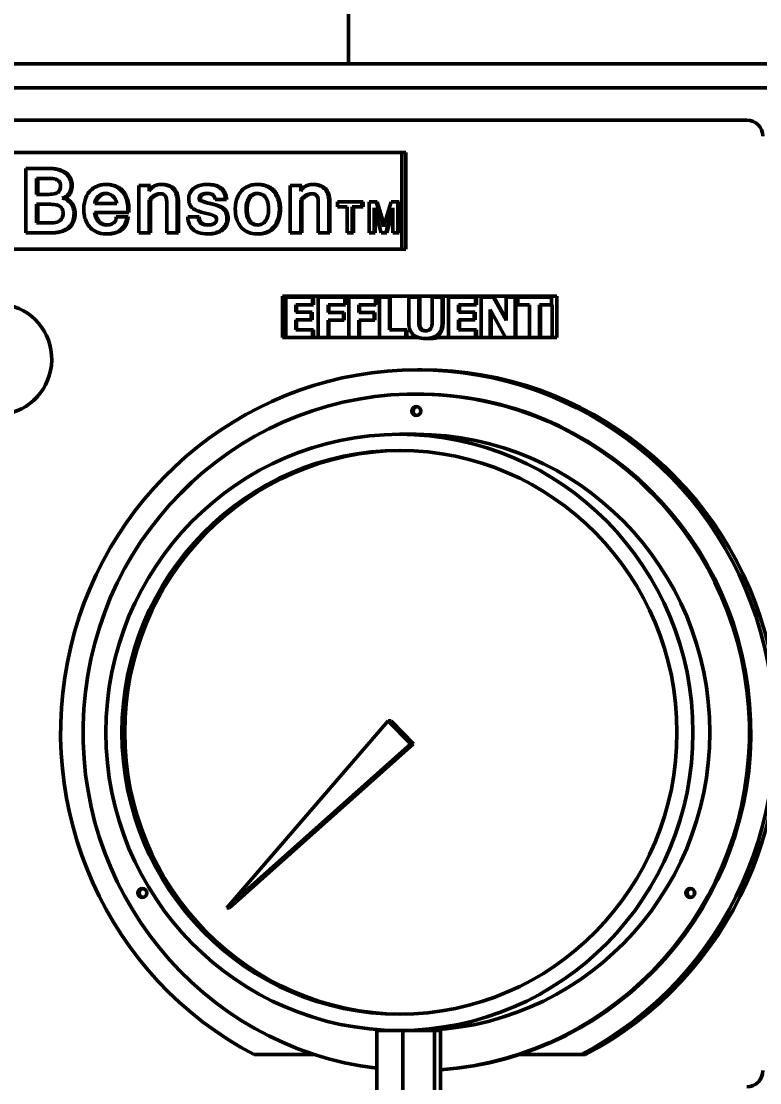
# Model space of a CAD drawing. Header units: inches. Extents: x 15 to 402, y 6 to 258.
# Drawn here: x 305.6 to 311.33, y 105.71 to 113.95 of the extents above; entities that cross this region are included whole.
import ezdxf

# ---------------------------------------------------------------- set-up
doc = ezdxf.new("R2010")
doc.units = ezdxf.units.IN
doc.header["$LTSCALE"] = 12
doc.header["$MEASUREMENT"] = 0
doc.layers.add('Dimension (ANSI)', color=7, linetype='Continuous', lineweight=25)
doc.layers.add('Visible (ANSI)', color=7, linetype='Continuous', lineweight=50)
doc.styles.add('MEMCOR Medium', font='arial.ttf')
doc.dimstyles.new('Default (ANSI)', dxfattribs={"dimscale": 12, "dimtxt": 0.15, "dimasz": 0.098425, "dimexe": 0.125, "dimexo": 0.0625, "dimgap": 0.031496, "dimtad": 0, "dimtih": 1, "dimtoh": 1, "dimdec": 4, "dimrnd": 1e-08, "dimzin": 3, "dimdsep": 46, "dimlunit": 5, "dimtxsty": 'MEMCOR Medium', "dimcen": 0.09, "dimdle": 0.393701, "dimclrd": 256, "dimclre": 256, "dimclrt": 256, "dimadec": 0, "dimazin": 1, "dimtfac": 0.8, "dimtofl": 0, "dimtmove": 0, "dimatfit": 3, "dimfxl": 1, "dimfrac": 1, "dimtolj": 1, "dimtzin": 4, "dimlwd": -1, "dimlwe": -1, "dimarcsym": 0})

# ---------------------------------------------------------------- blocks, each defined once
blk = doc.blocks.new('*D18')
at = {"layer": 'Defpoints', "color": 0, "transparency": 16777216}
for p in [(307.6433, 129.8716), (248.7481, 46.3368), (295.8006, 46.3368)]:
    blk.add_point(p, dxfattribs=at)
at = {"layer": 'Dimension (ANSI)', "transparency": 16777216}
for p, q in [((306.8933, 129.8716), (247.2481, 129.8716)), ((248.7481, 128.6905), (248.7481, 102.7928)), ((248.7481, 47.5179), (248.7481, 90.4701)), ((295.0506, 46.3368), (247.2481, 46.3368))]:
    blk.add_line(p, q, dxfattribs=at)
for points in [[(248.5512, 128.6905), (248.9449, 128.6905), (248.7481, 129.8716)], [(248.5512, 47.5179), (248.9449, 47.5179), (248.7481, 46.3368)]]:
    blk.add_solid(points, dxfattribs=at)
at = {"layer": 'Dimension (ANSI)', "transparency": 16777216, "char_height": 1.8, "attachment_point": 5, "style": 'MEMCOR Medium'}
for s, insert in [('\\A1; \\fArial|b0|i0;83{\\H0.8x;\\S9#16;} in', (248.7481, 98.4958)), ('\\A1;[2121.8 mm]{\\P\\fArial|b0|i0;SHIPPING HEIGHT\\P\\fArial|b0|i0;REF.}', (248.7481, 92.3345))]:
    blk.add_mtext(s, dxfattribs=dict(at, insert=insert))

msp = doc.modelspace()

# ---------------------------------------------------------------- linework, layer by layer
at = {"layer": 'Visible (ANSI)'}
for p, q in [((308.14327, 115.61576), (308.14327, 113.61576)), ((308.14327, 113.61576), (308.14327, 115.61576)), ((311.78542, 113.61576), (299.17988, 113.61576)), ((298.76994, 113.42826), (312.06484, 113.42826)), ((299.60087, 113.17823), (311.23391, 113.17823)), ((302.27831, 112.92823), (308.55646, 112.92823)), ((308.55646, 112.92823), (308.55646, 112.17823)), ((308.58902, 112.92823), (308.55646, 112.92823)), ((308.58902, 112.92823), (308.58902, 112.17823)), ((305.64, 112.80323), (305.64, 112.30323)), ((305.81792, 112.80323), (305.64, 112.80323)), ((305.82661, 112.80323), (305.81792, 112.80323)), ((305.72323, 112.72631), (305.81194, 112.72631)), ((305.72323, 112.60232), (305.72323, 112.72631)), ((305.73191, 112.72631), (305.73191, 112.60232)), ((306.26896, 112.67873), (306.26028, 112.67873)), ((306.69736, 112.67873), (306.68867, 112.67873)), ((307.05, 112.67873), (307.04132, 112.67873)), ((307.44451, 112.67873), (307.43583, 112.67873)), ((307.87291, 112.67873), (307.86422, 112.67873)), ((305.81742, 112.60232), (305.72323, 112.60232)), ((306.59697, 112.67064), (306.51573, 112.67064)), ((306.51573, 112.67064), (306.51573, 112.30323)), ((306.59697, 112.62661), (306.59697, 112.67064)), ((306.60565, 112.67064), (306.59697, 112.67064)), ((306.60565, 112.67064), (306.60565, 112.63962)), ((307.77252, 112.67064), (307.69128, 112.67064)), ((307.69128, 112.67064), (307.69128, 112.30323)), ((307.7812, 112.67064), (307.77252, 112.67064)), ((307.77252, 112.62661), (307.77252, 112.67064)), ((307.7812, 112.67064), (307.7812, 112.63962)), ((305.72323, 112.5259), (305.81792, 112.5259)), ((305.72323, 112.38015), (305.72323, 112.5259)), ((305.73191, 112.5259), (305.73191, 112.38015)), ((305.9326, 112.57197), (305.92392, 112.57197)), ((306.3465, 112.53096), (306.17406, 112.53096)), ((306.59697, 112.30323), (306.59697, 112.5588)), ((306.60565, 112.5588), (306.59697, 112.5588)), ((306.60565, 112.5588), (306.60565, 112.30323)), ((306.73303, 112.53754), (306.73303, 112.30323)), ((306.81477, 112.30323), (306.81477, 112.54007)), ((306.82345, 112.54007), (306.82345, 112.30323)), ((307.1081, 112.56133), (307.18834, 112.56133)), ((307.19702, 112.56133), (307.18834, 112.56133)), ((307.7812, 112.5588), (307.77252, 112.5588)), ((307.77252, 112.30323), (307.77252, 112.5588)), ((307.7812, 112.5588), (307.7812, 112.30323)), ((307.90858, 112.53754), (307.90858, 112.30323)), ((307.99031, 112.30323), (307.99031, 112.54007)), ((307.999, 112.54007), (307.999, 112.30323)), ((308.24755, 112.54323), (308.05784, 112.54323)), ((308.05784, 112.54323), (308.05784, 112.50631)), ((308.25623, 112.54323), (308.24755, 112.54323)), ((308.24755, 112.50631), (308.24755, 112.54323)), ((308.25623, 112.54323), (308.25623, 112.50631)), ((308.35688, 112.54323), (308.30329, 112.54323)), ((308.30329, 112.54323), (308.30329, 112.30323)), ((308.36556, 112.54323), (308.35688, 112.54323)), ((308.41453, 112.35133), (308.35688, 112.54323)), ((308.36556, 112.54323), (308.41891, 112.36566)), ((308.47314, 112.54323), (308.41453, 112.35133)), ((308.52649, 112.54323), (308.47314, 112.54323)), ((308.53517, 112.54323), (308.52649, 112.54323)), ((308.52649, 112.30323), (308.52649, 112.54323)), ((308.53517, 112.54323), (308.53517, 112.30323)), ((306.17306, 112.46163), (306.43122, 112.46163)), ((306.42474, 112.42772), (306.34151, 112.42772)), ((306.43343, 112.42772), (306.42474, 112.42772)), ((306.43122, 112.46163), (306.43122, 112.48643)), ((306.4399, 112.46163), (306.43122, 112.46163)), ((306.4399, 112.48643), (306.4399, 112.46163)), ((306.97653, 112.42772), (306.89529, 112.42772)), ((306.98521, 112.42772), (306.97653, 112.42772)), ((308.05784, 112.50631), (308.13248, 112.50631)), ((308.13248, 112.50631), (308.13248, 112.30323)), ((308.17243, 112.50631), (308.24755, 112.50631)), ((308.17243, 112.30323), (308.17243, 112.50631)), ((308.18111, 112.50631), (308.18111, 112.30323)), ((308.25623, 112.50631), (308.24755, 112.50631)), ((308.34157, 112.49902), (308.39755, 112.30323)), ((308.34157, 112.30323), (308.34157, 112.49902)), ((308.35025, 112.46865), (308.35025, 112.30323)), ((308.43176, 112.30323), (308.48797, 112.49902)), ((308.48797, 112.46878), (308.44044, 112.30323)), ((308.48797, 112.49902), (308.48797, 112.30323)), ((305.82689, 112.38015), (305.72323, 112.38015)), ((305.64, 112.30323), (305.82689, 112.30323)), ((305.83558, 112.30323), (305.82689, 112.30323)), ((306.27494, 112.29513), (306.26626, 112.29513)), ((306.51573, 112.30323), (306.59697, 112.30323)), ((306.60565, 112.30323), (306.59697, 112.30323)), ((306.73303, 112.30323), (306.81477, 112.30323)), ((306.82345, 112.30323), (306.81477, 112.30323)), ((307.06096, 112.29513), (307.05228, 112.29513)), ((307.44451, 112.29513), (307.43583, 112.29513)), ((307.69128, 112.30323), (307.77252, 112.30323)), ((307.7812, 112.30323), (307.77252, 112.30323)), ((307.90858, 112.30323), (307.99031, 112.30323)), ((307.999, 112.30323), (307.99031, 112.30323)), ((308.13248, 112.30323), (308.17243, 112.30323)), ((308.18111, 112.30323), (308.17243, 112.30323)), ((308.30329, 112.30323), (308.34157, 112.30323)), ((308.35025, 112.30323), (308.34157, 112.30323)), ((308.39755, 112.30323), (308.43176, 112.30323)), ((308.44044, 112.30323), (308.43176, 112.30323)), ((308.48797, 112.30323), (308.52649, 112.30323)), ((308.53517, 112.30323), (308.52649, 112.30323)), ((308.55646, 112.17823), (303.32499, 112.17823)), ((308.58902, 112.17823), (308.55646, 112.17823)), ((307.631, 111.81323), (309.72372, 111.81323)), ((307.631, 111.49073), (307.631, 111.81323)), ((307.86479, 111.80373), (307.65646, 111.80373)), ((307.65646, 111.80373), (307.65646, 111.49073)), ((307.8713, 111.80373), (307.86479, 111.80373)), ((307.86479, 111.74412), (307.86479, 111.80373)), ((307.8713, 111.74412), (307.8713, 111.80373)), ((308.11447, 111.80373), (307.90814, 111.80373)), ((307.90814, 111.80373), (307.90814, 111.49073)), ((308.12098, 111.80373), (308.11447, 111.80373)), ((308.11447, 111.74412), (308.11447, 111.80373)), ((308.12098, 111.74412), (308.12098, 111.80373)), ((308.35166, 111.80373), (308.14533, 111.80373)), ((308.14533, 111.80373), (308.14533, 111.49073)), ((308.35817, 111.80373), (308.35166, 111.80373)), ((308.35166, 111.74412), (308.35166, 111.80373)), ((308.35817, 111.74412), (308.35817, 111.80373)), ((308.45995, 111.80373), (308.38252, 111.80373)), ((308.38252, 111.80373), (308.38252, 111.49073)), ((308.46647, 111.80373), (308.45995, 111.80373)), ((308.45995, 111.55034), (308.45995, 111.80373)), ((308.46647, 111.55034), (308.46647, 111.80373)), ((308.6889, 111.80373), (308.61146, 111.80373)), ((308.61146, 111.80373), (308.61146, 111.60386)), ((308.69541, 111.80373), (308.6889, 111.80373)), ((308.6889, 111.60842), (308.6889, 111.80373)), ((308.69541, 111.60842), (308.69541, 111.80373)), ((308.86975, 111.80373), (308.79231, 111.80373)), ((308.79231, 111.80373), (308.79231, 111.60842)), ((308.86975, 111.60411), (308.86975, 111.80373)), ((308.87626, 111.80373), (308.86975, 111.80373)), ((308.87626, 111.60411), (308.87626, 111.80373)), ((309.12842, 111.80373), (308.92009, 111.80373)), ((308.92009, 111.80373), (308.92009, 111.49073)), ((309.13493, 111.80373), (309.12842, 111.80373)), ((309.12842, 111.74412), (309.12842, 111.80373)), ((309.13493, 111.74412), (309.13493, 111.80373)), ((309.26669, 111.80373), (309.17177, 111.80373)), ((309.17177, 111.80373), (309.17177, 111.49073)), ((309.27321, 111.80373), (309.26669, 111.80373)), ((309.36511, 111.6244), (309.26669, 111.80373)), ((309.36511, 111.63627), (309.27321, 111.80373)), ((309.4358, 111.80373), (309.36511, 111.80373)), ((309.36511, 111.80373), (309.36511, 111.6244)), ((309.44232, 111.80373), (309.4358, 111.80373)), ((309.4358, 111.49073), (309.4358, 111.80373)), ((309.44232, 111.49073), (309.44232, 111.80373)), ((309.71721, 111.80373), (309.45742, 111.80373)), ((309.45742, 111.80373), (309.45742, 111.74412)), ((309.72372, 111.80373), (309.71721, 111.80373)), ((309.71721, 111.74412), (309.71721, 111.80373)), ((309.72372, 111.81323), (309.72372, 111.80373)), ((309.75845, 111.81323), (309.72372, 111.81323)), ((309.75845, 111.81323), (309.75845, 111.80373)), ((309.75845, 111.80373), (309.75845, 111.49073)), ((307.7334, 111.68908), (307.7334, 111.74412)), ((307.7334, 111.74412), (307.86479, 111.74412)), ((307.85455, 111.68908), (307.7334, 111.68908)), ((307.73991, 111.68908), (307.73991, 111.74412)), ((307.86106, 111.68908), (307.85455, 111.68908)), ((307.85455, 111.62947), (307.85455, 111.68908)), ((307.86106, 111.62947), (307.86106, 111.68908)), ((307.8713, 111.74412), (307.86479, 111.74412)), ((307.98508, 111.68502), (307.98508, 111.74412)), ((307.98508, 111.74412), (308.11447, 111.74412)), ((308.10423, 111.68502), (307.98508, 111.68502)), ((307.99159, 111.68502), (307.99159, 111.74412)), ((308.10423, 111.62542), (308.10423, 111.68502)), ((308.11074, 111.68502), (308.10423, 111.68502)), ((308.11074, 111.62542), (308.11074, 111.68502)), ((308.12098, 111.74412), (308.11447, 111.74412)), ((308.22227, 111.74412), (308.35166, 111.74412)), ((308.22227, 111.68502), (308.22227, 111.74412)), ((308.34142, 111.68502), (308.22227, 111.68502)), ((308.22878, 111.68502), (308.22878, 111.74412)), ((308.34142, 111.62542), (308.34142, 111.68502)), ((308.34793, 111.68502), (308.34142, 111.68502)), ((308.34793, 111.62542), (308.34793, 111.68502)), ((308.35817, 111.74412), (308.35166, 111.74412)), ((308.99703, 111.68908), (308.99703, 111.74412)), ((308.99703, 111.74412), (309.12842, 111.74412)), ((309.11818, 111.68908), (308.99703, 111.68908)), ((309.00354, 111.68908), (309.00354, 111.74412)), ((309.12469, 111.68908), (309.11818, 111.68908)), ((309.11818, 111.62947), (309.11818, 111.68908)), ((309.12469, 111.62947), (309.12469, 111.68908)), ((309.13493, 111.74412), (309.12842, 111.74412)), ((309.24246, 111.49073), (309.24246, 111.70886)), ((309.24246, 111.70886), (309.36136, 111.49073)), ((309.24898, 111.49073), (309.24898, 111.69692)), ((309.45742, 111.74412), (309.5486, 111.74412)), ((309.5486, 111.74412), (309.5486, 111.49073)), ((309.62603, 111.49073), (309.62603, 111.74412)), ((309.62603, 111.74412), (309.71721, 111.74412)), ((309.63254, 111.49073), (309.63254, 111.74412)), ((309.72372, 111.74412), (309.71721, 111.74412)), ((309.72372, 111.74412), (309.72372, 111.49073)), ((307.7334, 111.55034), (307.7334, 111.62947)), ((307.7334, 111.62947), (307.85455, 111.62947)), ((307.73991, 111.55034), (307.73991, 111.62947)), ((307.86106, 111.62947), (307.85455, 111.62947)), ((307.98508, 111.49073), (307.98508, 111.62542)), ((307.98508, 111.62542), (308.10423, 111.62542)), ((307.99159, 111.49073), (307.99159, 111.62542)), ((308.11074, 111.62542), (308.10423, 111.62542)), ((308.22227, 111.49073), (308.22227, 111.62542)), ((308.22227, 111.62542), (308.34142, 111.62542)), ((308.22878, 111.49073), (308.22878, 111.62542)), ((308.34793, 111.62542), (308.34142, 111.62542)), ((308.99703, 111.62947), (309.11818, 111.62947)), ((308.99703, 111.55034), (308.99703, 111.62947)), ((309.00354, 111.55034), (309.00354, 111.62947)), ((309.12469, 111.62947), (309.11818, 111.62947)), ((307.86479, 111.55034), (307.7334, 111.55034)), ((307.86479, 111.49073), (307.86479, 111.55034)), ((307.8713, 111.55034), (307.86479, 111.55034)), ((307.8713, 111.49073), (307.8713, 111.55034)), ((308.5881, 111.55034), (308.45995, 111.55034)), ((308.59461, 111.55034), (308.5881, 111.55034)), ((308.5881, 111.49073), (308.5881, 111.55034)), ((308.59461, 111.49073), (308.59461, 111.55034)), ((309.12842, 111.55034), (308.99703, 111.55034)), ((309.13493, 111.55034), (309.12842, 111.55034)), ((309.12842, 111.49073), (309.12842, 111.55034)), ((309.13493, 111.49073), (309.13493, 111.55034)), ((307.65646, 111.49073), (307.631, 111.49073)), ((307.65646, 111.49073), (307.86479, 111.49073)), ((307.8713, 111.49073), (307.86479, 111.49073)), ((307.90814, 111.49073), (307.8713, 111.49073)), ((307.90814, 111.49073), (307.98508, 111.49073)), ((307.99159, 111.49073), (307.98508, 111.49073)), ((308.14533, 111.49073), (307.99159, 111.49073)), ((308.14533, 111.49073), (308.22227, 111.49073)), ((308.22878, 111.49073), (308.22227, 111.49073)), ((308.38252, 111.49073), (308.22878, 111.49073)), ((308.38252, 111.49073), (308.5881, 111.49073)), ((308.59461, 111.49073), (308.5881, 111.49073)), ((308.68893, 111.49073), (308.59461, 111.49073)), ((308.78185, 111.48413), (308.74061, 111.48413)), ((308.92009, 111.49073), (308.79939, 111.49073)), ((308.92009, 111.49073), (309.12842, 111.49073)), ((309.13493, 111.49073), (309.12842, 111.49073)), ((309.17177, 111.49073), (309.13493, 111.49073)), ((309.17177, 111.49073), (309.24246, 111.49073)), ((309.24898, 111.49073), (309.24246, 111.49073)), ((309.36136, 111.49073), (309.24898, 111.49073)), ((309.36136, 111.49073), (309.4358, 111.49073)), ((309.44232, 111.49073), (309.4358, 111.49073)), ((309.5486, 111.49073), (309.44232, 111.49073)), ((309.5486, 111.49073), (309.62603, 111.49073)), ((309.63254, 111.49073), (309.62603, 111.49073)), ((309.72372, 111.49073), (309.63254, 111.49073)), ((309.72589, 111.49073), (309.72372, 111.49073)), ((309.75845, 111.49073), (309.72589, 111.49073)), ((308.71209, 111.24073), (308.67953, 111.24073)), ((308.67953, 111.05323), (308.66868, 111.05323)), ((308.66868, 110.74073), (308.53844, 110.74073)), ((307.19788, 107.06698), (308.4514, 108.51662)), ((308.4731, 108.51662), (308.4514, 108.51662)), ((308.4514, 108.51662), (308.62549, 108.33984)), ((308.4731, 108.51662), (308.64719, 108.33984)), ((308.62549, 108.33984), (307.19788, 107.06698)), ((308.64719, 108.33984), (307.21958, 107.06698)), ((308.64719, 108.33984), (308.62549, 108.33984)), ((307.21958, 107.06698), (307.19788, 107.06698)), ((308.53844, 106.11573), (308.36346, 106.11573)), ((308.36346, 106.11573), (308.36346, 105.61573)), ((308.56434, 106.11573), (308.53844, 106.11573)), ((308.56434, 106.11573), (308.56434, 105.61573)), ((308.81076, 106.11573), (308.56434, 106.11573)), ((308.81076, 106.11573), (308.81076, 105.61573)), ((308.85629, 106.11573), (308.81076, 106.11573)), ((308.85629, 106.11573), (308.85629, 105.61573)), ((307.88023, 105.9283), (307.4105, 105.9283)), ((309.94856, 105.9283), (309.46798, 105.9283)), ((309.98112, 105.9283), (309.94856, 105.9283))]:
    msp.add_line(p, q, dxfattribs=at)
for centre, major_axis, start_param, end_param in [((311.23391, 113.05323), (0, 0.125), 4.712389, 6.2831853), ((305.4173, 111.32284), (0, 0.42942), 3.2341876, 6.1529824), ((308.67953, 108.42823), (0, 2.8125), 3.6175293, 8.9488413), ((308.71209, 108.42823), (0, 2.8125), 3.6175293, 6.2831853), ((308.66868, 108.42823), (0, -2.625), 0.0726393, 6.1648421), ((308.67953, 108.42823), (0, 2.625), 3.2100232, 6.2831853), ((308.67953, 110.92063), (0, 0.035), 0.1580925, 2.9835001), ((308.66868, 108.42823), (0, 2.3125), 3.1415927, 6.2831853), ((308.56015, 108.42823), (0, 2.18642), 0.0050404, 3.1365522), ((306.55384, 107.18203), (0, 0.035), 0.1580925, 2.9835001), ((310.80522, 107.18203), (0, 0.035), 0.1580925, 2.9835001), ((311.23391, 105.8033), (0, -0.125), 0, 1.5707963)]:
    msp.add_ellipse(centre, major_axis=major_axis, ratio=0.9848078, start_param=start_param, end_param=end_param, dxfattribs=at)
for centre, major_axis in [((308.66868, 110.92063), (0, -0.035)), ((308.53844, 108.42823), (0, 2.3125)), ((308.53844, 108.42823), (0, 2.18642)), ((306.54299, 107.18203), (0, -0.035)), ((310.79436, 107.18203), (0, -0.035))]:
    msp.add_ellipse(centre, major_axis=major_axis, ratio=0.9848078, dxfattribs=at)
for points, degree, knots in [([(305.99086, 112.67064), (305.99086, 112.67931), (305.99008, 112.68793), (305.98674, 112.70461), (305.98428, 112.71253), (305.97621, 112.73095), (305.96819, 112.74498), (305.9419, 112.7702), (305.92604, 112.7805), (305.88535, 112.79647), (305.85676, 112.80323), (305.81792, 112.80323)], 3, [-1.370222, -1.370222, -1.370222, -1.370222, -1.1336769, -1.1336769, -0.906032, -0.906032, -0.5838602, -0.5838602, -0.3005043, -0.3005043, 0, 0, 0, 0]), ([(305.81194, 112.72631), (305.82683, 112.72631), (305.84356, 112.72544), (305.86544, 112.72087), (305.8753, 112.71826), (305.89025, 112.71009), (305.89449, 112.70628), (305.90168, 112.69804), (305.90388, 112.69329), (305.90781, 112.6815), (305.90863, 112.67305), (305.90863, 112.66507)], 3, [-0.21788398, -0.21788398, -0.21788398, -0.21788398, -0.15149232, -0.15149232, -0.11874939, -0.11874939, -0.09464191, -0.09464191, -0.06081224, -0.06081224, 0, 0, 0, 0]), ([(306.26028, 112.67873), (306.24796, 112.67873), (306.23571, 112.67762), (306.21051, 112.67255), (306.19941, 112.66875), (306.17104, 112.65635), (306.15429, 112.64504), (306.12828, 112.61837), (306.11517, 112.60112), (306.09629, 112.5539), (306.08933, 112.52557), (306.08933, 112.48693)], 3, [-1.4919316, -1.4919316, -1.4919316, -1.4919316, -1.2903014, -1.2903014, -1.0712515, -1.0712515, -0.6411915, -0.6411915, -0.2943902, -0.2943902, 0, 0, 0, 0]), ([(306.43122, 112.48643), (306.43122, 112.5039), (306.42981, 112.52143), (306.42251, 112.55898), (306.41684, 112.57387), (306.4027, 112.60562), (306.39086, 112.62131), (306.36565, 112.64695), (306.34942, 112.6577), (306.3152, 112.67199), (306.29222, 112.67873), (306.26028, 112.67873)], 3, [-0.95374288, -0.95374288, -0.95374288, -0.95374288, -0.86423892, -0.86423892, -0.75775194, -0.75775194, -0.52950742, -0.52950742, -0.24718032, -0.24718032, 0, 0, 0, 0]), ([(306.68867, 112.67873), (306.67682, 112.67873), (306.66501, 112.67727), (306.64314, 112.67045), (306.63343, 112.6655), (306.61326, 112.65007), (306.60421, 112.63903), (306.59697, 112.62661)], 3, [-0.28699786, -0.28699786, -0.28699786, -0.28699786, -0.19530538, -0.19530538, -0.10997007, -0.10997007, 0, 0, 0, 0]), ([(306.81477, 112.54007), (306.81477, 112.55439), (306.81376, 112.56901), (306.80891, 112.59514), (306.80545, 112.60705), (306.79496, 112.62955), (306.78796, 112.63981), (306.76935, 112.65773), (306.75818, 112.66453), (306.72781, 112.6763), (306.70795, 112.67873), (306.68867, 112.67873)], 3, [-0.54983804, -0.54983804, -0.54983804, -0.54983804, -0.44076065, -0.44076065, -0.34737427, -0.34737427, -0.25125884, -0.25125884, -0.14914917, -0.14914917, 0, 0, 0, 0]), ([(307.04132, 112.67873), (307.02729, 112.67873), (307.01327, 112.6774), (306.98393, 112.67072), (306.97187, 112.66557), (306.95421, 112.65666), (306.94173, 112.6491), (306.92048, 112.62651), (306.91458, 112.61561), (306.90602, 112.59472), (306.90376, 112.58176), (306.90376, 112.56841)], 3, [-0.38018483, -0.38018483, -0.38018483, -0.38018483, -0.3198985, -0.3198985, -0.251009, -0.251009, -0.1723725, -0.1723725, -0.1017229, -0.1017229, 0, 0, 0, 0]), ([(307.18834, 112.56133), (307.18809, 112.57135), (307.18704, 112.58142), (307.18295, 112.60004), (307.18012, 112.60862), (307.17066, 112.62806), (307.16324, 112.63791), (307.14261, 112.65617), (307.12935, 112.66319), (307.092, 112.67618), (307.06583, 112.67873), (307.04132, 112.67873)], 3, [-0.54588742, -0.54588742, -0.54588742, -0.54588742, -0.46963717, -0.46963717, -0.40090481, -0.40090481, -0.30477701, -0.30477701, -0.18967669, -0.18967669, 0, 0, 0, 0]), ([(307.43583, 112.67873), (307.42273, 112.67873), (307.40968, 112.67761), (307.38247, 112.67226), (307.37073, 112.66816), (307.34431, 112.6566), (307.32903, 112.6462), (307.30431, 112.62069), (307.29117, 112.60316), (307.27238, 112.55641), (307.26488, 112.5277), (307.26488, 112.48693)], 3, [-1.568013, -1.568013, -1.568013, -1.568013, -1.3597383, -1.3597383, -1.1270748, -1.1270748, -0.6933324, -0.6933324, -0.3106443, -0.3106443, 0, 0, 0, 0]), ([(307.60677, 112.48693), (307.60677, 112.50437), (307.60536, 112.52188), (307.59811, 112.55905), (307.59251, 112.5738), (307.57703, 112.60837), (307.56412, 112.62364), (307.54119, 112.64695), (307.52497, 112.6577), (307.49075, 112.67199), (307.46777, 112.67873), (307.43583, 112.67873)], 3, [-0.85465869, -0.85465869, -0.85465869, -0.85465869, -0.78871843, -0.78871843, -0.71138856, -0.71138856, -0.52950742, -0.52950742, -0.24718032, -0.24718032, 0, 0, 0, 0]), ([(307.86422, 112.67873), (307.85237, 112.67873), (307.84056, 112.67727), (307.81869, 112.67045), (307.80898, 112.6655), (307.78881, 112.65007), (307.77976, 112.63903), (307.77252, 112.62661)], 3, [-0.28699786, -0.28699786, -0.28699786, -0.28699786, -0.19530538, -0.19530538, -0.10997007, -0.10997007, 0, 0, 0, 0]), ([(307.99031, 112.54007), (307.99031, 112.55439), (307.98931, 112.56901), (307.98446, 112.59514), (307.981, 112.60705), (307.97051, 112.62955), (307.96351, 112.63981), (307.9449, 112.65773), (307.93373, 112.66453), (307.90336, 112.6763), (307.8835, 112.67873), (307.86422, 112.67873)], 3, [-0.54983804, -0.54983804, -0.54983804, -0.54983804, -0.44076065, -0.44076065, -0.34737427, -0.34737427, -0.25125884, -0.25125884, -0.14914917, -0.14914917, 0, 0, 0, 0]), ([(305.90863, 112.66507), (305.90863, 112.65898), (305.90812, 112.65279), (305.90569, 112.64165), (305.90395, 112.63662), (305.89859, 112.62682), (305.89493, 112.6224), (305.8866, 112.6157), (305.88057, 112.61187), (305.85502, 112.60383), (305.83598, 112.60232), (305.81742, 112.60232)], 3, [-0.57094697, -0.57094697, -0.57094697, -0.57094697, -0.45361238, -0.45361238, -0.35124457, -0.35124457, -0.23793649, -0.23793649, -0.14355336, -0.14355336, 0, 0, 0, 0]), ([(305.92258, 112.57195), (305.93083, 112.57483), (305.93886, 112.57844), (305.95316, 112.58716), (305.95946, 112.59207), (305.97301, 112.6061), (305.97906, 112.61565), (305.98879, 112.6404), (305.99086, 112.65556), (305.99086, 112.67064)], 3, [-0.33200445, -0.33200445, -0.33200445, -0.33200445, -0.26455828, -0.26455828, -0.20299351, -0.20299351, -0.11486081, -0.11486081, 0, 0, 0, 0]), ([(306.17406, 112.53096), (306.17587, 112.54153), (306.17899, 112.55175), (306.18839, 112.57042), (306.19433, 112.57853), (306.20954, 112.59341), (306.21809, 112.59911), (306.23787, 112.60746), (306.24892, 112.6094), (306.26028, 112.6094)], 3, [-0.31166749, -0.31166749, -0.31166749, -0.31166749, -0.23705054, -0.23705054, -0.16576507, -0.16576507, -0.0878526, -0.0878526, 0, 0, 0, 0]), ([(306.26462, 112.60931), (306.23449, 112.60796), (306.18872, 112.56588), (306.18274, 112.53096)], 2, [0.0665251, 0.0665251, 0.0665251, 1, 2, 2, 2]), ([(306.26028, 112.6094), (306.26836, 112.6094), (306.27637, 112.60842), (306.29158, 112.60405), (306.29853, 112.60084), (306.31699, 112.58855), (306.32529, 112.57816), (306.33829, 112.55884), (306.34354, 112.54534), (306.3465, 112.53096)], 3, [-0.25145744, -0.25145744, -0.25145744, -0.25145744, -0.21404187, -0.21404187, -0.17828382, -0.17828382, -0.11189925, -0.11189925, 0, 0, 0, 0]), ([(306.59697, 112.5588), (306.60523, 112.56849), (306.61442, 112.57783), (306.63279, 112.59226), (306.64197, 112.59797), (306.6608, 112.60541), (306.67009, 112.60738), (306.6797, 112.60738)], 3, [-0.25414778, -0.25414778, -0.25414778, -0.25414778, -0.15637481, -0.15637481, -0.07435436, -0.07435436, 0, 0, 0, 0]), ([(306.6797, 112.60738), (306.68579, 112.60738), (306.69207, 112.60687), (306.70311, 112.60431), (306.70807, 112.60245), (306.71677, 112.59689), (306.71964, 112.59384), (306.72508, 112.58649), (306.72738, 112.58072), (306.73203, 112.56398), (306.73303, 112.55065), (306.73303, 112.53754)], 3, [-0.24371502, -0.24371502, -0.24371502, -0.24371502, -0.20910445, -0.20910445, -0.17940168, -0.17940168, -0.15075746, -0.15075746, -0.09989135, -0.09989135, 0, 0, 0, 0]), ([(306.985, 112.57347), (306.985, 112.57563), (306.98521, 112.57778), (306.9861, 112.58192), (306.98676, 112.58387), (306.98932, 112.58924), (306.9917, 112.59224), (306.99897, 112.5988), (307.00453, 112.60178), (307.02121, 112.6081), (307.03395, 112.6094), (307.0458, 112.6094)], 3, [-0.1993324, -0.1993324, -0.1993324, -0.1993324, -0.18286786, -0.18286786, -0.16704919, -0.16704919, -0.13742315, -0.13742315, -0.09174875, -0.09174875, 0, 0, 0, 0]), ([(307.05003, 112.60934), (307.02524, 112.60862), (306.99368, 112.59017), (306.99368, 112.57347)], 2, [0.0811275, 0.0811275, 0.0811275, 1, 2, 2, 2]), ([(307.0458, 112.6094), (307.05773, 112.6094), (307.06945, 112.60795), (307.08466, 112.60181), (307.0895, 112.59897), (307.0977, 112.59149), (307.10086, 112.58713), (307.10622, 112.57565), (307.10765, 112.5685), (307.1081, 112.56133)], 3, [-0.22338557, -0.22338557, -0.22338557, -0.22338557, -0.14005983, -0.14005983, -0.09676592, -0.09676592, -0.05477189, -0.05477189, 0, 0, 0, 0]), ([(307.34861, 112.48693), (307.34861, 112.50042), (307.34948, 112.5144), (307.35437, 112.54138), (307.35798, 112.55156), (307.36737, 112.57272), (307.37409, 112.58127), (307.38843, 112.59585), (307.39679, 112.60051), (307.4138, 112.6076), (307.42471, 112.6094), (307.43583, 112.6094)], 3, [-0.22807944, -0.22807944, -0.22807944, -0.22807944, -0.20529475, -0.20529475, -0.18174805, -0.18174805, -0.14222138, -0.14222138, -0.08603821, -0.08603821, 0, 0, 0, 0]), ([(307.44011, 112.60931), (307.42328, 112.60856), (307.39367, 112.59473), (307.37025, 112.56436), (307.35729, 112.51882), (307.35729, 112.48693)], 2, [0.1142687, 0.1142687, 0.1142687, 1, 2, 3, 4, 4, 4]), ([(307.43583, 112.6094), (307.44195, 112.6094), (307.44805, 112.60883), (307.46157, 112.60598), (307.46714, 112.60371), (307.47938, 112.59807), (307.48684, 112.59246), (307.50182, 112.57602), (307.50799, 112.56468), (307.51965, 112.5339), (307.52304, 112.51268), (307.52304, 112.48693)], 3, [-0.48525635, -0.48525635, -0.48525635, -0.48525635, -0.45378412, -0.45378412, -0.41435583, -0.41435583, -0.32082838, -0.32082838, -0.19619361, -0.19619361, 0, 0, 0, 0]), ([(307.77252, 112.5588), (307.78078, 112.56849), (307.78997, 112.57783), (307.80834, 112.59226), (307.81752, 112.59797), (307.83635, 112.60541), (307.84564, 112.60738), (307.85525, 112.60738)], 3, [-0.25414778, -0.25414778, -0.25414778, -0.25414778, -0.15637481, -0.15637481, -0.07435436, -0.07435436, 0, 0, 0, 0]), ([(307.85525, 112.60738), (307.86134, 112.60738), (307.86762, 112.60687), (307.87866, 112.60431), (307.88362, 112.60245), (307.89232, 112.59689), (307.89519, 112.59384), (307.90062, 112.58649), (307.90293, 112.58072), (307.90758, 112.56398), (307.90858, 112.55065), (307.90858, 112.53754)], 3, [-0.24371502, -0.24371502, -0.24371502, -0.24371502, -0.20910445, -0.20910445, -0.17940168, -0.17940168, -0.15075746, -0.15075746, -0.09989135, -0.09989135, 0, 0, 0, 0]), ([(305.81792, 112.5259), (305.83539, 112.5259), (305.85567, 112.52491), (305.87804, 112.51998), (305.89033, 112.51713), (305.9048, 112.50913), (305.9105, 112.50547), (305.92049, 112.49365), (305.92299, 112.48773), (305.92756, 112.47345), (305.92856, 112.46297), (305.92856, 112.45303)], 3, [-0.6272169, -0.6272169, -0.6272169, -0.6272169, -0.26355814, -0.26355814, -0.15353099, -0.15353099, -0.11423277, -0.11423277, -0.07579761, -0.07579761, 0, 0, 0, 0]), ([(306.01379, 112.45303), (306.01379, 112.4648), (306.01234, 112.47639), (306.00659, 112.49948), (306.00242, 112.51012), (305.98921, 112.5322), (305.97871, 112.54486), (305.95278, 112.5641), (305.94522, 112.56738), (305.93473, 112.57104), (305.92872, 112.57214), (305.92258, 112.57195)], 3, [-0.23640494, -0.23640494, -0.23640494, -0.23640494, -0.1893821, -0.1893821, -0.14123145, -0.14123145, -0.08584592, -0.08584592, -0.04752019, -0.04752019, 0, 0, 0, 0]), ([(305.9326, 112.57197), (305.94893, 112.57197), (305.98509, 112.54766), (306.01051, 112.51426), (306.02247, 112.47378), (306.02247, 112.45303)], 2, [0.0392157, 0.0392157, 0.0392157, 1, 2, 3, 4, 4, 4]), ([(306.90376, 112.56841), (306.90376, 112.55859), (306.90457, 112.54851), (306.90836, 112.53181), (306.911, 112.52383), (306.9225, 112.50412), (306.93079, 112.49714), (306.9441, 112.48705), (306.95877, 112.47581), (307.02138, 112.45961)], 3, [-1.2875863, -1.2875863, -1.2875863, -1.2875863, -1.0076389, -1.0076389, -0.799535, -0.799535, -0.4999173, -0.4999173, 0, 0, 0, 0]), ([(307.07521, 112.52894), (307.04052, 112.53739), (307.02225, 112.54264), (307.00076, 112.55026), (306.99564, 112.55273), (306.9906, 112.55616), (306.98905, 112.55739), (306.98734, 112.55946), (306.98683, 112.56024), (306.98497, 112.56494), (306.985, 112.56931), (306.985, 112.57347)], 3, [-0.13142024, -0.13142024, -0.13142024, -0.13142024, -0.08573718, -0.08573718, -0.05237585, -0.05237585, -0.03859982, -0.03859982, -0.03172813, -0.03172813, 0, 0, 0, 0]), ([(307.2003, 112.41507), (307.2003, 112.42537), (307.19936, 112.4358), (307.19421, 112.45717), (307.19028, 112.46516), (307.17957, 112.48274), (307.17078, 112.48996), (307.15758, 112.49959), (307.13969, 112.51317), (307.07521, 112.52894)], 3, [-1.2657917, -1.2657917, -1.2657917, -1.2657917, -1.0996458, -1.0996458, -0.9109767, -0.9109767, -0.5131931, -0.5131931, 0, 0, 0, 0]), ([(305.82689, 112.30323), (305.84711, 112.30323), (305.86778, 112.30466), (305.90461, 112.31158), (305.92138, 112.3165), (305.95647, 112.33314), (305.96917, 112.3438), (305.98879, 112.36402), (305.99733, 112.37738), (306.01088, 112.41164), (306.01379, 112.43235), (306.01379, 112.45303)], 3, [-0.53495775, -0.53495775, -0.53495775, -0.53495775, -0.44787355, -0.44787355, -0.37373116, -0.37373116, -0.28123866, -0.28123866, -0.15754897, -0.15754897, 0, 0, 0, 0]), ([(305.92856, 112.45303), (305.92856, 112.44699), (305.92804, 112.44093), (305.92565, 112.42966), (305.92391, 112.42448), (305.91802, 112.41273), (305.91338, 112.40685), (305.9001, 112.39541), (305.89117, 112.39089), (305.86469, 112.38187), (305.84493, 112.38015), (305.82689, 112.38015)], 3, [-0.36121747, -0.36121747, -0.36121747, -0.36121747, -0.31540639, -0.31540639, -0.27371794, -0.27371794, -0.21535664, -0.21535664, -0.13952164, -0.13952164, 0, 0, 0, 0]), ([(306.08933, 112.48693), (306.08933, 112.47017), (306.09062, 112.45328), (306.09582, 112.42594), (306.09953, 112.41082), (306.11785, 112.36907), (306.13106, 112.35312), (306.1556, 112.32824), (306.1725, 112.31705), (306.20781, 112.30237), (306.23198, 112.29513), (306.26626, 112.29513)], 3, [-1.1520732, -1.1520732, -1.1520732, -1.1520732, -0.9328917, -0.9328917, -0.7880369, -0.7880369, -0.5752915, -0.5752915, -0.2652163, -0.2652163, 0, 0, 0, 0]), ([(306.26626, 112.36446), (306.25442, 112.36446), (306.24269, 112.36622), (306.22443, 112.37343), (306.21484, 112.37836), (306.19929, 112.39355), (306.19121, 112.40283), (306.18105, 112.42673), (306.17461, 112.44331), (306.17306, 112.46163)], 3, [-1.9615665, -1.9615665, -1.9615665, -1.9615665, -1.0582577, -1.0582577, -0.4670175, -0.4670175, -0.1401197, -0.1401197, 0, 0, 0, 0]), ([(306.18174, 112.46163), (306.18324, 112.44392), (306.19918, 112.40293), (306.2241, 112.37712), (306.25367, 112.3652), (306.27045, 112.36455)], 2, [0, 0, 0, 1, 2, 3, 3.8832565, 3.8832565, 3.8832565]), ([(306.26626, 112.29513), (306.28076, 112.29513), (306.29518, 112.29647), (306.32054, 112.30172), (306.33424, 112.30553), (306.35957, 112.3174), (306.37429, 112.32579), (306.3989, 112.35114), (306.40539, 112.36195), (306.41711, 112.38344), (306.42218, 112.40456), (306.42474, 112.42772)], 3, [-0.51058672, -0.51058672, -0.51058672, -0.51058672, -0.39585732, -0.39585732, -0.30581684, -0.30581684, -0.23379286, -0.23379286, -0.17764071, -0.17764071, 0, 0, 0, 0]), ([(306.34151, 112.42772), (306.34103, 112.41688), (306.33958, 112.40746), (306.33632, 112.39959), (306.33389, 112.39382), (306.32106, 112.38085), (306.31323, 112.37574), (306.29556, 112.36827), (306.2824, 112.36446), (306.26626, 112.36446)], 3, [-1.3567512, -1.3567512, -1.3567512, -1.3567512, -0.3873837, -0.3873837, -0.2508201, -0.2508201, -0.1248926, -0.1248926, 0, 0, 0, 0]), ([(306.89529, 112.42772), (306.89657, 112.4065), (306.90072, 112.38511), (306.91601, 112.35287), (306.92426, 112.34133), (306.94681, 112.32046), (306.96088, 112.31247), (307.00009, 112.29803), (307.02683, 112.29513), (307.05228, 112.29513)], 3, [-0.59438034, -0.59438034, -0.59438034, -0.59438034, -0.43251436, -0.43251436, -0.32221188, -0.32221188, -0.19691631, -0.19691631, 0, 0, 0, 0]), ([(307.05178, 112.36446), (307.04385, 112.36446), (307.03573, 112.36501), (307.0213, 112.36762), (307.01472, 112.36948), (307.00257, 112.37506), (306.99707, 112.37871), (306.98766, 112.38827), (306.9841, 112.39388), (306.97805, 112.40885), (306.97668, 112.41835), (306.97653, 112.42772)], 3, [-0.28766975, -0.28766975, -0.28766975, -0.28766975, -0.22628413, -0.22628413, -0.17429096, -0.17429096, -0.12317528, -0.12317528, -0.07139216, -0.07139216, 0, 0, 0, 0]), ([(307.02138, 112.45961), (307.07493, 112.445), (307.08486, 112.44186), (307.09805, 112.43731), (307.10457, 112.43452), (307.11153, 112.42969), (307.11351, 112.42805), (307.11589, 112.42505), (307.11697, 112.42338), (307.11878, 112.41702), (307.11907, 112.41307), (307.11907, 112.4095)], 3, [-0.25725817, -0.25725817, -0.25725817, -0.25725817, -0.18813961, -0.18813961, -0.0889801, -0.0889801, -0.05025383, -0.05025383, -0.02716615, -0.02716615, 0, 0, 0, 0]), ([(307.26488, 112.48693), (307.26488, 112.46951), (307.26622, 112.45195), (307.27299, 112.41643), (307.278, 112.40216), (307.29357, 112.36678), (307.30601, 112.35136), (307.33005, 112.32694), (307.34632, 112.31616), (307.38725, 112.29909), (307.41129, 112.29513), (307.43583, 112.29513)], 3, [-0.55980761, -0.55980761, -0.55980761, -0.55980761, -0.50875224, -0.50875224, -0.45381362, -0.45381362, -0.34349131, -0.34349131, -0.18984497, -0.18984497, 0, 0, 0, 0]), ([(307.43583, 112.36446), (307.42944, 112.36446), (307.42305, 112.36503), (307.40931, 112.36792), (307.40376, 112.3702), (307.39096, 112.37637), (307.38311, 112.38255), (307.37034, 112.39694), (307.36344, 112.40681), (307.35239, 112.43863), (307.34861, 112.45877), (307.34861, 112.48693)], 3, [-0.87203894, -0.87203894, -0.87203894, -0.87203894, -0.78771678, -0.78771678, -0.6866217, -0.6866217, -0.43703151, -0.43703151, -0.21462671, -0.21462671, 0, 0, 0, 0]), ([(307.35729, 112.48693), (307.35729, 112.45505), (307.37025, 112.40849), (307.39367, 112.37914), (307.42285, 112.36528), (307.44012, 112.36455)], 2, [0, 0, 0, 1, 2, 3, 3.8884401, 3.8884401, 3.8884401]), ([(307.43583, 112.29513), (307.44867, 112.29513), (307.46147, 112.29624), (307.48859, 112.30156), (307.50023, 112.30567), (307.5265, 112.31703), (307.54201, 112.32757), (307.56703, 112.35334), (307.5804, 112.37104), (307.59932, 112.4181), (307.60677, 112.44673), (307.60677, 112.48693)], 3, [-1.5276483, -1.5276483, -1.5276483, -1.5276483, -1.3381229, -1.3381229, -1.1202131, -1.1202131, -0.6861054, -0.6861054, -0.3063334, -0.3063334, 0, 0, 0, 0]), ([(307.52304, 112.48693), (307.52304, 112.47337), (307.5221, 112.45944), (307.51684, 112.43156), (307.51288, 112.42102), (307.50608, 112.4058), (307.50051, 112.3956), (307.48337, 112.37816), (307.47509, 112.37346), (307.45787, 112.36627), (307.44695, 112.36446), (307.43583, 112.36446)], 3, [-0.32292491, -0.32292491, -0.32292491, -0.32292491, -0.26803034, -0.26803034, -0.20810232, -0.20810232, -0.14408696, -0.14408696, -0.08609636, -0.08609636, 0, 0, 0, 0]), ([(307.11907, 112.4095), (307.11907, 112.40649), (307.11875, 112.40351), (307.11741, 112.39771), (307.11642, 112.39496), (307.11246, 112.38707), (307.10866, 112.38259), (307.10101, 112.37598), (307.09571, 112.37204), (307.07548, 112.3655), (307.0631, 112.36446), (307.05178, 112.36446)], 3, [-0.37407352, -0.37407352, -0.37407352, -0.37407352, -0.32070998, -0.32070998, -0.2684757, -0.2684757, -0.16378491, -0.16378491, -0.08757363, -0.08757363, 0, 0, 0, 0]), ([(307.05228, 112.29513), (307.06652, 112.29513), (307.08075, 112.29641), (307.11034, 112.30273), (307.12259, 112.30756), (307.14527, 112.31827), (307.15801, 112.32671), (307.18132, 112.35004), (307.18806, 112.36284), (307.19763, 112.38609), (307.2003, 112.40032), (307.2003, 112.41507)], 3, [-0.34325641, -0.34325641, -0.34325641, -0.34325641, -0.30358155, -0.30358155, -0.25897778, -0.25897778, -0.19201791, -0.19201791, -0.11243143, -0.11243143, 0, 0, 0, 0]), ([(308.61146, 111.60386), (308.61146, 111.59335), (308.61226, 111.58275), (308.61596, 111.56322), (308.61863, 111.55421), (308.62757, 111.53442), (308.63448, 111.52448), (308.64996, 111.50976), (308.66087, 111.50099), (308.69809, 111.48671), (308.71971, 111.48413), (308.74061, 111.48413)], 3, [-0.82187798, -0.82187798, -0.82187798, -0.82187798, -0.6544335, -0.6544335, -0.50490958, -0.50490958, -0.30747841, -0.30747841, -0.16166829, -0.16166829, 0, 0, 0, 0]), ([(308.74061, 111.54374), (308.73544, 111.54374), (308.73018, 111.54416), (308.72076, 111.54621), (308.7165, 111.54766), (308.70841, 111.55209), (308.70479, 111.55504), (308.69906, 111.56209), (308.69586, 111.56716), (308.68993, 111.5855), (308.6889, 111.59743), (308.6889, 111.60842)], 3, [-0.35781975, -0.35781975, -0.35781975, -0.35781975, -0.28180287, -0.28180287, -0.21609433, -0.21609433, -0.14668132, -0.14668132, -0.08378729, -0.08378729, 0, 0, 0, 0]), ([(308.74385, 111.5438), (308.73975, 111.54395), (308.73563, 111.54439), (308.72727, 111.54621), (308.72301, 111.54766), (308.71492, 111.55209), (308.7113, 111.55504), (308.70557, 111.56209), (308.70237, 111.56716), (308.69644, 111.5855), (308.69541, 111.59743), (308.69541, 111.60842)], 3, [-0.34184425, -0.34184425, -0.34184425, -0.34184425, -0.28180287, -0.28180287, -0.21609433, -0.21609433, -0.14668132, -0.14668132, -0.08378729, -0.08378729, 0, 0, 0, 0]), ([(308.79231, 111.60842), (308.79231, 111.60085), (308.79185, 111.59298), (308.78951, 111.5795), (308.78786, 111.5734), (308.78285, 111.56273), (308.77997, 111.55883), (308.77292, 111.55207), (308.76847, 111.54939), (308.75633, 111.5447), (308.74834, 111.54374), (308.74061, 111.54374)], 3, [-0.21736344, -0.21736344, -0.21736344, -0.21736344, -0.17163752, -0.17163752, -0.13475897, -0.13475897, -0.10039019, -0.10039019, -0.05983154, -0.05983154, 0, 0, 0, 0]), ([(308.74061, 111.48413), (308.75309, 111.48413), (308.76577, 111.48502), (308.78873, 111.48922), (308.79927, 111.49222), (308.82344, 111.50305), (308.83326, 111.51098), (308.84937, 111.52784), (308.85614, 111.53881), (308.86738, 111.56785), (308.86975, 111.58611), (308.86975, 111.60411)], 3, [-0.43360447, -0.43360447, -0.43360447, -0.43360447, -0.37067396, -0.37067396, -0.3160228, -0.3160228, -0.237534, -0.237534, -0.13714171, -0.13714171, 0, 0, 0, 0]), ([(308.79939, 111.49073), (308.80495, 111.49234), (308.81041, 111.4943), (308.82995, 111.50305), (308.83977, 111.51098), (308.85588, 111.52784), (308.86265, 111.53881), (308.87389, 111.56785), (308.87626, 111.58611), (308.87626, 111.60411)], 3, [-0.34514763, -0.34514763, -0.34514763, -0.34514763, -0.3160228, -0.3160228, -0.237534, -0.237534, -0.13714171, -0.13714171, 0, 0, 0, 0]), ([(308.83412, 111.49073), (308.82924, 111.48932), (308.82428, 111.48818), (308.80701, 111.48502), (308.79433, 111.48413), (308.78185, 111.48413)], 3, [0.345147629, 0.345147629, 0.345147629, 0.345147629, 0.370673963, 0.370673963, 0.433604472, 0.433604472, 0.433604472, 0.433604472])]:
    msp.add_open_spline(points, degree=degree, knots=knots, dxfattribs=at)
for points in [[(305.82661, 112.80323), (305.86498, 112.80323), (305.92828, 112.78552), (305.97413, 112.7511), (305.99955, 112.701), (305.99955, 112.67064)], [(306.26896, 112.67873), (306.30733, 112.67873), (306.37113, 112.65242), (306.41598, 112.60181), (306.4399, 112.53046), (306.4399, 112.48643)], [(306.69736, 112.67873), (306.82345, 112.67873), (306.82345, 112.54007)], [(307.05, 112.67873), (307.19403, 112.67873), (307.19702, 112.56133)], [(307.44451, 112.67873), (307.48288, 112.67873), (307.54668, 112.65242), (307.59153, 112.60181), (307.61545, 112.53096), (307.61545, 112.48693)], [(307.87291, 112.67873), (307.999, 112.67873), (307.999, 112.54007)], [(305.99955, 112.67064), (305.99955, 112.59577), (305.93132, 112.57197)], [(306.68447, 112.60727), (306.64506, 112.60508), (306.60565, 112.5588)], [(307.86002, 112.60727), (307.82061, 112.60508), (307.7812, 112.5588)], [(306.99368, 112.57347), (306.99368, 112.56487), (306.99667, 112.55728), (307.01113, 112.54918), (307.04651, 112.53805), (307.08389, 112.52894)], [(307.08389, 112.52894), (307.1108, 112.52236), (307.15865, 112.50566), (307.19254, 112.47985), (307.20898, 112.44139), (307.20898, 112.41507)], [(306.02247, 112.45303), (306.02247, 112.38015), (305.92628, 112.30323), (305.83558, 112.30323)], [(306.43343, 112.42772), (306.42894, 112.38724), (306.40153, 112.34118), (306.35966, 112.31082), (306.30534, 112.29513), (306.27494, 112.29513)], [(306.98521, 112.42772), (306.98618, 112.36631), (307.05618, 112.36452)], [(307.61545, 112.48693), (307.61545, 112.4424), (307.59103, 112.37155), (307.54618, 112.32094), (307.48239, 112.29513), (307.44451, 112.29513)], [(307.20898, 112.41507), (307.20898, 112.38977), (307.18805, 112.34523), (307.14868, 112.31335), (307.09386, 112.29513), (307.06096, 112.29513)]]:
    msp.add_open_spline(points, degree=2, dxfattribs=at)

# ---------------------------------------------------------------- dimensions: what is measured, and where the dimension line sits
at = {"layer": 'Dimension (ANSI)'}
dim = msp.add_linear_dim(base=(248.7481, 46.33676), p1=(307.64327, 129.87156), p2=(295.80056, 46.33676), angle=90, text=' \\fArial|b0|i0;<> in\\X[2121.8 mm]{\\P\\fArial|b0|i0;SHIPPING HEIGHT\\P\\fArial|b0|i0;REF.}', dimstyle='Default (ANSI)', override={"dimgap": 0.031496, "dimdec": 4, "dimpost": '', "dimtol": 0, "dimlim": 0, "dimtp": 0, "dimtm": 0, "dimtdec": 2, "dimatfit": 1}, dxfattribs=at)
dim.commit()
dim.dimension.update_dxf_attribs({"geometry": '*D18', "text_midpoint": (248.7481, 96.63145), "dimtype": 160})

doc.saveas('drawing.dxf')
